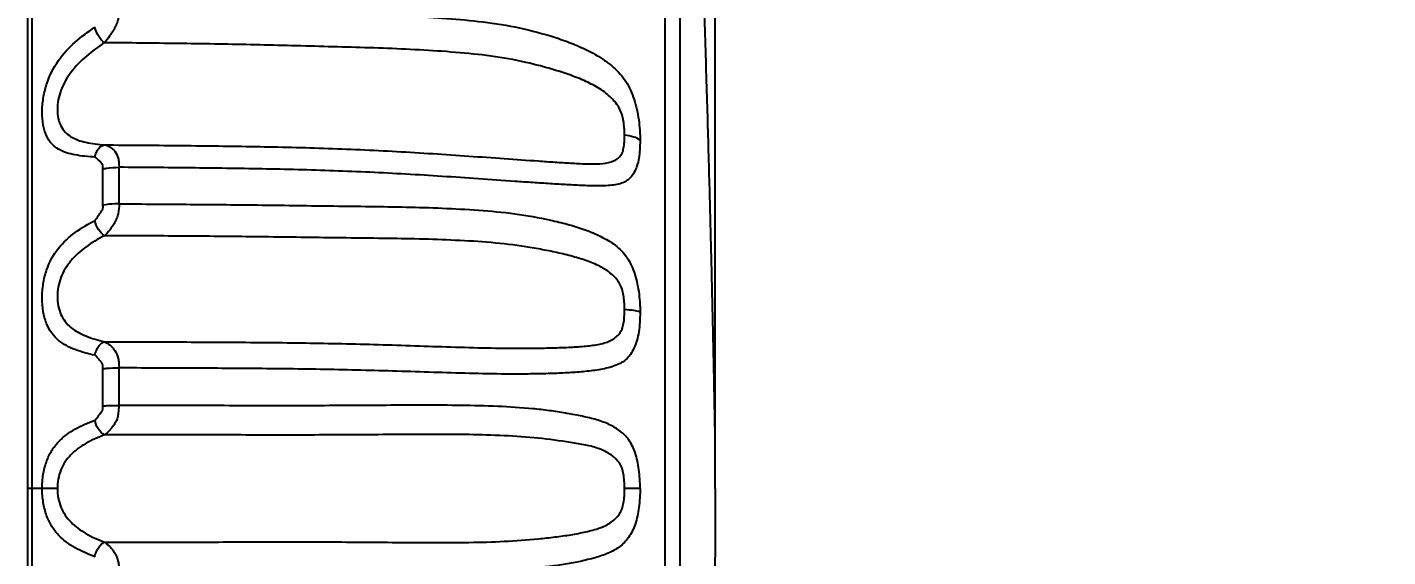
# Model space of a CAD drawing. Header units: millimetres. Extents: x 4086 to 8300, y 123 to 1549.
# Drawn here: x 7029.46 to 7045.18, y 1072.39 to 1078.51 of the extents above; entities that cross this region are included whole.
import ezdxf

# ---------------------------------------------------------------- set-up
doc = ezdxf.new("R2010")
doc.units = ezdxf.units.MM
doc.layers.add('00_COMPONENTS', color=7, linetype='Continuous')
doc.layers.add('尺寸', color=3, linetype='Continuous')
doc.styles.add('思源黑', font='SourceHanSansCN-Normal.ttf')
doc.dimstyles.get("Standard").update_dxf_attribs({"dimscale": 6, "dimtxt": 7, "dimasz": 3, "dimexe": 0.18, "dimexo": 0.0625, "dimgap": 0.8, "dimtad": 1, "dimtoh": 1, "dimdec": 1, "dimzin": 0, "dimdsep": 46, "dimtxsty": '思源黑', "dimcen": 0.09, "dimclrd": 256, "dimclre": 256, "dimclrt": 256, "dimadec": 0, "dimazin": 2, "dimtfac": 1, "dimtdec": 1, "dimtofl": 0, "dimtmove": 0, "dimatfit": 3, "dimfxl": 1, "dimtolj": 1, "dimtzin": 0, "dimarcsym": 0})

# ---------------------------------------------------------------- blocks, each defined once
blk = doc.blocks.new('*D485')
at = {"layer": 'Defpoints', "color": 0}
for p in [(7014.166, 1113.468), (7016.427, 954.612), (7106.931, 954.612)]:
    blk.add_point(p, dxfattribs=at)
at = {"layer": '尺寸', "lineweight": -2}
for p, q in [((7014.354, 1113.468), (7107.471, 1113.468)), ((7106.931, 1104.468), (7106.931, 963.612)), ((7016.615, 954.612), (7107.471, 954.612))]:
    blk.add_line(p, q, dxfattribs=at)
at = {"layer": '尺寸'}
for points in [[(7108.431, 1104.468), (7105.431, 1104.468), (7106.931, 1113.468)], [(7105.431, 963.612), (7108.431, 963.612), (7106.931, 954.612)]]:
    blk.add_solid(points, dxfattribs=at)
at = {"layer": '尺寸', "insert": (7084.808, 1054.965), "char_height": 21, "attachment_point": 5, "rotation": 90, "style": '思源黑'}
blk.add_mtext('\\A1;158.9', dxfattribs=at)
blk = doc.blocks.new('*D487')
at = {"layer": 'Defpoints', "color": 0}
for p in [(7037.408, 1245.703), (6763.612, 1092.785), (7037.408, 1073.181)]:
    blk.add_point(p, dxfattribs=at)
at = {"layer": '尺寸', "lineweight": -2}
for p, q in [((6763.612, 1092.972), (6763.612, 1246.243)), ((7037.408, 1073.368), (7037.408, 1246.243)), ((6772.612, 1245.703), (7028.408, 1245.703))]:
    blk.add_line(p, q, dxfattribs=at)
at = {"layer": '尺寸'}
for points in [[(6772.612, 1247.203), (6772.612, 1244.203), (6763.612, 1245.703)], [(7028.408, 1244.203), (7028.408, 1247.203), (7037.408, 1245.703)]]:
    blk.add_solid(points, dxfattribs=at)
at = {"layer": '尺寸', "insert": (6935.79, 1267.826), "char_height": 21, "attachment_point": 5, "style": '思源黑'}
blk.add_mtext('\\A1;\\A1;273.8', dxfattribs=at)

msp = doc.modelspace()

# ---------------------------------------------------------------- linework, layer by layer
at = {"layer": '00_COMPONENTS', "color": 7, "linetype": 'Continuous'}
for p, q in [((7029.465, 1062.042), (7029.465, 1086.809)), ((7029.466, 1073.181), (7029.466, 1082.818)), ((7029.514, 1073.181), (7029.514, 1079.959)), ((7030.332, 1076.454), (7030.332, 1076.873)), ((7030.521, 1076.469), (7030.521, 1076.891)), ((7030.332, 1074.137), (7030.332, 1074.567)), ((7030.521, 1074.141), (7030.521, 1074.574)), ((7029.465, 1061.378), (7029.465, 1073.181)), ((7029.631, 1073.181), (7029.466, 1073.181)), ((7029.514, 1066.402), (7029.514, 1073.181))]:
    msp.add_line(p, q, dxfattribs=at)
msp.add_arc((7029.889, 1005.715), 67.466, 90.07035, 90.21936, dxfattribs=at)
for points, knots in [([(7030.521, 1078.716), (7030.521, 1078.678), (7030.515, 1078.621), (7030.495, 1078.547), (7030.47, 1078.496), (7030.441, 1078.449), (7030.404, 1078.392), (7030.374, 1078.352), (7030.352, 1078.329)], [0, 0, 0, 0, 0.260859, 0.394872, 0.526964, 0.655323, 0.77791, 1, 1, 1, 1]), ([(7030.521, 1078.716), (7030.796, 1078.713), (7031.347, 1078.706), (7032.174, 1078.692), (7033.004, 1078.67), (7033.698, 1078.65), (7034.256, 1078.617), (7034.676, 1078.579), (7035.096, 1078.519), (7035.436, 1078.432), (7035.698, 1078.345), (7035.887, 1078.268), (7036.069, 1078.172), (7036.241, 1078.05), (7036.389, 1077.884), (7036.465, 1077.709), (7036.505, 1077.559), (7036.527, 1077.441), (7036.537, 1077.342), (7036.541, 1077.264), (7036.541, 1077.225), (7036.542, 1077.206)], [0, 0, 0, 0, 0.122406, 0.24503, 0.368028, 0.491616, 0.553819, 0.616385, 0.679319, 0.742028, 0.772384, 0.802183, 0.832448, 0.863686, 0.89569, 0.929648, 0.947364, 0.965148, 0.982764, 0.991461, 1, 1, 1, 1]), ([(7030.243, 1077.008), (7030.165, 1077.013), (7030.053, 1077.023), (7029.912, 1077.056), (7029.819, 1077.095), (7029.737, 1077.16), (7029.675, 1077.257), (7029.639, 1077.383), (7029.627, 1077.53), (7029.641, 1077.689), (7029.69, 1077.896), (7029.804, 1078.127), (7030.007, 1078.343), (7030.162, 1078.456), (7030.242, 1078.508)], [0, 0, 0, 0, 0.10924, 0.157349, 0.203736, 0.250627, 0.302069, 0.362754, 0.432514, 0.508615, 0.586309, 0.731911, 0.864396, 1, 1, 1, 1]), ([(7030.352, 1078.329), (7030.323, 1078.349), (7030.277, 1078.406), (7030.249, 1078.473), (7030.242, 1078.508)], [0, 0, 0, 0, 0.493977, 1, 1, 1, 1]), ([(7030.352, 1078.329), (7030.207, 1078.235), (7030.004, 1078.073), (7029.838, 1077.787), (7029.8, 1077.598), (7029.813, 1077.458), (7029.843, 1077.368), (7029.895, 1077.295), (7029.964, 1077.241), (7030.045, 1077.203), (7030.175, 1077.167), (7030.279, 1077.155), (7030.352, 1077.149)], [0, 0, 0, 0, 0.295792, 0.432367, 0.560613, 0.618763, 0.671945, 0.721274, 0.769987, 0.8207, 0.874822, 1, 1, 1, 1]), ([(7036.363, 1077.261), (7036.363, 1077.268), (7036.362, 1077.281), (7036.361, 1077.309), (7036.358, 1077.356), (7036.352, 1077.422), (7036.336, 1077.498), (7036.295, 1077.593), (7036.211, 1077.701), (7036.075, 1077.803), (7035.915, 1077.886), (7035.74, 1077.956), (7035.556, 1078.015), (7035.301, 1078.087), (7034.97, 1078.159), (7034.562, 1078.207), (7034.147, 1078.239), (7033.728, 1078.26), (7033.307, 1078.274), (7032.885, 1078.285), (7032.462, 1078.297), (7031.899, 1078.31), (7031.196, 1078.321), (7030.633, 1078.327), (7030.352, 1078.329)], [0, 0, 0, 0, 0.003024, 0.006358, 0.012846, 0.02521, 0.03709, 0.048958, 0.07339, 0.099609, 0.12774, 0.157098, 0.187295, 0.21804, 0.280673, 0.344755, 0.409559, 0.47481, 0.540388, 0.606157, 0.671941, 0.7376, 0.868777, 1, 1, 1, 1]), ([(7030.352, 1077.149), (7030.633, 1077.148), (7031.196, 1077.143), (7031.899, 1077.135), (7032.462, 1077.124), (7032.884, 1077.112), (7033.307, 1077.096), (7033.728, 1077.075), (7034.147, 1077.049), (7034.561, 1077.021), (7034.967, 1076.992), (7035.298, 1076.969), (7035.555, 1076.951), (7035.738, 1076.939), (7035.911, 1076.93), (7036.068, 1076.928), (7036.202, 1076.945), (7036.295, 1076.993), (7036.338, 1077.056), (7036.353, 1077.116), (7036.359, 1077.173), (7036.362, 1077.223), (7036.363, 1077.248), (7036.363, 1077.261)], [0, 0, 0, 0, 0.135308, 0.270561, 0.338245, 0.406066, 0.473911, 0.541579, 0.60888, 0.675634, 0.741365, 0.804657, 0.835268, 0.864936, 0.893, 0.918548, 0.94027, 0.958083, 0.966319, 0.976075, 0.987668, 0.993828, 1, 1, 1, 1]), ([(7036.542, 1077.206), (7036.52, 1077.222), (7036.46, 1077.246), (7036.398, 1077.257), (7036.363, 1077.261)], [0, 0, 0, 0, 0.429922, 1, 1, 1, 1]), ([(7030.243, 1077.008), (7030.246, 1077.027), (7030.255, 1077.061), (7030.284, 1077.116), (7030.325, 1077.147), (7030.352, 1077.149)], [0, 0, 0, 0, 0.293398, 0.564075, 1, 1, 1, 1]), ([(7030.352, 1077.149), (7030.373, 1077.147), (7030.406, 1077.134), (7030.444, 1077.105), (7030.484, 1077.066), (7030.508, 1077.008), (7030.52, 1076.944), (7030.519, 1076.909), (7030.521, 1076.891)], [0, 0, 0, 0, 0.193394, 0.302369, 0.421748, 0.686034, 0.837521, 1, 1, 1, 1]), ([(7036.542, 1077.206), (7036.542, 1077.188), (7036.54, 1077.151), (7036.537, 1077.08), (7036.526, 1076.97), (7036.493, 1076.855), (7036.432, 1076.769), (7036.376, 1076.725), (7036.309, 1076.699), (7036.204, 1076.678), (7036.061, 1076.674), (7035.882, 1076.679), (7035.696, 1076.689), (7035.502, 1076.701), (7035.3, 1076.714), (7035.024, 1076.733), (7034.674, 1076.758), (7034.255, 1076.786), (7033.836, 1076.812), (7033.419, 1076.834), (7032.865, 1076.856), (7032.174, 1076.874), (7031.347, 1076.884), (7030.796, 1076.889), (7030.521, 1076.891)], [0, 0, 0, 0, 0.00871, 0.017201, 0.033353, 0.06062, 0.071803, 0.082337, 0.093449, 0.105544, 0.132269, 0.160445, 0.189465, 0.219849, 0.251616, 0.284179, 0.349966, 0.415793, 0.4814, 0.546746, 0.611844, 0.741563, 0.870909, 1, 1, 1, 1]), ([(7030.332, 1076.873), (7030.333, 1076.88), (7030.335, 1076.894), (7030.334, 1076.919), (7030.315, 1076.945), (7030.283, 1076.974), (7030.258, 1076.996), (7030.243, 1077.008)], [0, 0, 0, 0, 0.122209, 0.240646, 0.434358, 0.648893, 1, 1, 1, 1]), ([(7030.332, 1076.873), (7030.346, 1076.876), (7030.408, 1076.887), (7030.472, 1076.891), (7030.521, 1076.891)], [0, 0, 0, 0, 0.222882, 1, 1, 1, 1]), ([(7030.242, 1076.278), (7030.268, 1076.312), (7030.301, 1076.357), (7030.335, 1076.411), (7030.335, 1076.436), (7030.333, 1076.448), (7030.332, 1076.454)], [0, 0, 0, 0, 0.636162, 0.827076, 0.913944, 1, 1, 1, 1]), ([(7030.521, 1076.469), (7030.504, 1076.469), (7030.441, 1076.468), (7030.378, 1076.462), (7030.332, 1076.454)], [0, 0, 0, 0, 0.266503, 1, 1, 1, 1]), ([(7030.521, 1076.469), (7030.521, 1076.431), (7030.515, 1076.373), (7030.495, 1076.3), (7030.47, 1076.25), (7030.442, 1076.206), (7030.405, 1076.155), (7030.374, 1076.12), (7030.352, 1076.101)], [0, 0, 0, 0, 0.276055, 0.412679, 0.54486, 0.671285, 0.789931, 1, 1, 1, 1]), ([(7030.521, 1076.469), (7030.796, 1076.467), (7031.347, 1076.463), (7032.174, 1076.456), (7033.004, 1076.443), (7033.698, 1076.437), (7034.256, 1076.421), (7034.675, 1076.398), (7035.094, 1076.361), (7035.435, 1076.299), (7035.698, 1076.236), (7035.886, 1076.18), (7036.067, 1076.107), (7036.239, 1076.012), (7036.389, 1075.872), (7036.466, 1075.712), (7036.505, 1075.571), (7036.527, 1075.456), (7036.537, 1075.357), (7036.541, 1075.278), (7036.541, 1075.238), (7036.542, 1075.219)], [0, 0, 0, 0, 0.124061, 0.248335, 0.372971, 0.498173, 0.561133, 0.624363, 0.687733, 0.750309, 0.780328, 0.809522, 0.838728, 0.868262, 0.897923, 0.929522, 0.946536, 0.964174, 0.982122, 0.991099, 1, 1, 1, 1]), ([(7030.243, 1074.72), (7030.164, 1074.737), (7030.016, 1074.775), (7029.842, 1074.863), (7029.737, 1074.975), (7029.675, 1075.088), (7029.639, 1075.227), (7029.627, 1075.383), (7029.64, 1075.545), (7029.688, 1075.746), (7029.846, 1076.041), (7030.086, 1076.196), (7030.242, 1076.278)], [0, 0, 0, 0, 0.112219, 0.213565, 0.266628, 0.325098, 0.391997, 0.465659, 0.542503, 0.618006, 0.753553, 1, 1, 1, 1]), ([(7030.352, 1076.101), (7030.323, 1076.118), (7030.275, 1076.174), (7030.249, 1076.241), (7030.242, 1076.278)], [0, 0, 0, 0, 0.4758, 1, 1, 1, 1]), ([(7030.352, 1076.101), (7030.277, 1076.062), (7030.17, 1075.999), (7030.043, 1075.897), (7029.936, 1075.787), (7029.835, 1075.623), (7029.8, 1075.436), (7029.813, 1075.291), (7029.844, 1075.192), (7029.895, 1075.107), (7029.986, 1075.014), (7030.142, 1074.932), (7030.278, 1074.894), (7030.352, 1074.876)], [0, 0, 0, 0, 0.144137, 0.210717, 0.276082, 0.404406, 0.531703, 0.592795, 0.650704, 0.705601, 0.759591, 0.871379, 1, 1, 1, 1]), ([(7036.363, 1075.247), (7036.363, 1075.253), (7036.362, 1075.267), (7036.361, 1075.296), (7036.358, 1075.344), (7036.352, 1075.409), (7036.336, 1075.484), (7036.295, 1075.574), (7036.21, 1075.67), (7036.073, 1075.754), (7035.914, 1075.818), (7035.739, 1075.869), (7035.555, 1075.912), (7035.3, 1075.962), (7034.969, 1076.012), (7034.562, 1076.041), (7034.147, 1076.059), (7033.587, 1076.071), (7033.025, 1076.075), (7032.462, 1076.084), (7031.899, 1076.091), (7031.196, 1076.097), (7030.633, 1076.1), (7030.352, 1076.101)], [0, 0, 0, 0, 0.003156, 0.006588, 0.013255, 0.025826, 0.037574, 0.048949, 0.071909, 0.096763, 0.123866, 0.152517, 0.182245, 0.212682, 0.275114, 0.33943, 0.404646, 0.470392, 0.602813, 0.669146, 0.735358, 0.867652, 1, 1, 1, 1]), ([(7030.352, 1074.877), (7030.633, 1074.876), (7031.196, 1074.874), (7031.899, 1074.871), (7032.462, 1074.866), (7032.884, 1074.859), (7033.307, 1074.85), (7033.728, 1074.838), (7034.147, 1074.823), (7034.561, 1074.81), (7034.967, 1074.8), (7035.298, 1074.801), (7035.555, 1074.806), (7035.738, 1074.813), (7035.912, 1074.824), (7036.069, 1074.844), (7036.188, 1074.879), (7036.263, 1074.927), (7036.306, 1074.971), (7036.337, 1075.025), (7036.352, 1075.092), (7036.359, 1075.153), (7036.361, 1075.206), (7036.363, 1075.233), (7036.363, 1075.247)], [0, 0, 0, 0, 0.134475, 0.268888, 0.336147, 0.403532, 0.470927, 0.538125, 0.604929, 0.671153, 0.73633, 0.799081, 0.829438, 0.858884, 0.886819, 0.912474, 0.934948, 0.94515, 0.954705, 0.963952, 0.974687, 0.987118, 0.993594, 1, 1, 1, 1]), ([(7036.542, 1075.219), (7036.542, 1075.199), (7036.54, 1075.161), (7036.537, 1075.085), (7036.528, 1074.994), (7036.508, 1074.893), (7036.474, 1074.804), (7036.433, 1074.729), (7036.36, 1074.647), (7036.232, 1074.585), (7036.062, 1074.55), (7035.883, 1074.529), (7035.696, 1074.516), (7035.502, 1074.508), (7035.3, 1074.504), (7035.023, 1074.502), (7034.674, 1074.507), (7034.255, 1074.519), (7033.836, 1074.533), (7033.419, 1074.545), (7032.865, 1074.558), (7032.174, 1074.567), (7031.347, 1074.571), (7030.796, 1074.573), (7030.521, 1074.574)], [0, 0, 0, 0, 0.00899, 0.017873, 0.035137, 0.051179, 0.065704, 0.078808, 0.091034, 0.115891, 0.14298, 0.171032, 0.199752, 0.229746, 0.261076, 0.293177, 0.358033, 0.422957, 0.487696, 0.552208, 0.616497, 0.744644, 0.872445, 1, 1, 1, 1]), ([(7036.542, 1075.219), (7036.518, 1075.227), (7036.458, 1075.239), (7036.398, 1075.245), (7036.363, 1075.247)], [0, 0, 0, 0, 0.416249, 1, 1, 1, 1]), ([(7030.243, 1074.72), (7030.239, 1074.728), (7030.245, 1074.748), (7030.255, 1074.774), (7030.268, 1074.799), (7030.285, 1074.828), (7030.31, 1074.858), (7030.338, 1074.874), (7030.352, 1074.876)], [0, 0, 0, 0, 0.137522, 0.278747, 0.417393, 0.550223, 0.78896, 1, 1, 1, 1]), ([(7030.352, 1074.877), (7030.374, 1074.868), (7030.407, 1074.847), (7030.444, 1074.81), (7030.484, 1074.763), (7030.508, 1074.699), (7030.52, 1074.63), (7030.519, 1074.593), (7030.521, 1074.574)], [0, 0, 0, 0, 0.194584, 0.30631, 0.428196, 0.696336, 0.844921, 1, 1, 1, 1]), ([(7030.332, 1074.567), (7030.333, 1074.574), (7030.335, 1074.588), (7030.334, 1074.615), (7030.315, 1074.644), (7030.283, 1074.679), (7030.258, 1074.704), (7030.243, 1074.72)], [0, 0, 0, 0, 0.114745, 0.229515, 0.425652, 0.643719, 1, 1, 1, 1]), ([(7030.332, 1074.567), (7030.346, 1074.568), (7030.409, 1074.573), (7030.472, 1074.574), (7030.521, 1074.574)], [0, 0, 0, 0, 0.220741, 1, 1, 1, 1]), ([(7030.243, 1073.971), (7030.256, 1073.987), (7030.278, 1074.014), (7030.304, 1074.049), (7030.321, 1074.072), (7030.33, 1074.088), (7030.334, 1074.098), (7030.335, 1074.114), (7030.333, 1074.127), (7030.332, 1074.137)], [0, 0, 0, 0, 0.315472, 0.532477, 0.672288, 0.756183, 0.805864, 0.844813, 1, 1, 1, 1]), ([(7030.332, 1074.137), (7030.346, 1074.136), (7030.375, 1074.139), (7030.421, 1074.141), (7030.47, 1074.141), (7030.504, 1074.141), (7030.521, 1074.141)], [0, 0, 0, 0, 0.218744, 0.464287, 0.727738, 1, 1, 1, 1]), ([(7030.521, 1074.142), (7030.518, 1074.123), (7030.514, 1074.085), (7030.508, 1074.028), (7030.497, 1073.974), (7030.47, 1073.929), (7030.442, 1073.889), (7030.405, 1073.845), (7030.374, 1073.816), (7030.352, 1073.802)], [0, 0, 0, 0, 0.14672, 0.290979, 0.429177, 0.561201, 0.685487, 0.800354, 1, 1, 1, 1]), ([(7029.631, 1073.181), (7029.631, 1073.235), (7029.639, 1073.342), (7029.676, 1073.491), (7029.737, 1073.619), (7029.816, 1073.722), (7029.909, 1073.804), (7030.048, 1073.892), (7030.163, 1073.941), (7030.243, 1073.971)], [0, 0, 0, 0, 0.151427, 0.294993, 0.424294, 0.542724, 0.654705, 0.764446, 1, 1, 1, 1]), ([(7030.352, 1073.802), (7030.323, 1073.815), (7030.273, 1073.869), (7030.249, 1073.934), (7030.243, 1073.971)], [0, 0, 0, 0, 0.459794, 1, 1, 1, 1]), ([(7030.352, 1073.802), (7030.278, 1073.773), (7030.139, 1073.712), (7029.956, 1073.582), (7029.832, 1073.4), (7029.807, 1073.254), (7029.807, 1073.181)], [0, 0, 0, 0, 0.271012, 0.513753, 0.751732, 1, 1, 1, 1]), ([(7030.243, 1072.393), (7030.163, 1072.423), (7030.012, 1072.487), (7029.841, 1072.609), (7029.738, 1072.744), (7029.677, 1072.872), (7029.64, 1073.02), (7029.631, 1073.126), (7029.631, 1073.181)], [0, 0, 0, 0, 0.235882, 0.457171, 0.575706, 0.705009, 0.848304, 1, 1, 1, 1]), ([(7029.807, 1073.181), (7029.807, 1073.108), (7029.833, 1072.963), (7029.957, 1072.782), (7030.139, 1072.652), (7030.278, 1072.591), (7030.352, 1072.562)], [0, 0, 0, 0, 0.248192, 0.486168, 0.728948, 1, 1, 1, 1]), ([(7030.243, 1072.393), (7030.24, 1072.402), (7030.245, 1072.422), (7030.255, 1072.448), (7030.268, 1072.473), (7030.286, 1072.504), (7030.311, 1072.537), (7030.338, 1072.557), (7030.352, 1072.562)], [0, 0, 0, 0, 0.133239, 0.269061, 0.405018, 0.53801, 0.783512, 1, 1, 1, 1]), ([(7030.352, 1072.562), (7030.375, 1072.548), (7030.407, 1072.52), (7030.444, 1072.476), (7030.484, 1072.422), (7030.507, 1072.353), (7030.52, 1072.28), (7030.519, 1072.242), (7030.521, 1072.223)], [0, 0, 0, 0, 0.201339, 0.316458, 0.440599, 0.709412, 0.853475, 1, 1, 1, 1])]:
    msp.add_open_spline(points, degree=3, knots=knots, dxfattribs=at)
at = {"layer": '尺寸'}
for p, q in [((7037.006, 1062.176), (7037.006, 1083.443)), ((7036.832, 1061.136), (7036.832, 1083.16)), ((7037.408, 1073.181), (7037.408, 1073.864))]:
    msp.add_line(p, q, dxfattribs=at)
for points, knots in [([(7037.408, 1073.864), (7037.407, 1073.865), (7037.408, 1073.867), (7037.407, 1073.871), (7037.408, 1073.878), (7037.407, 1073.888), (7037.407, 1073.901), (7037.407, 1073.925), (7037.406, 1073.96), (7037.405, 1074.012), (7037.404, 1074.075), (7037.402, 1074.149), (7037.4, 1074.27), (7037.397, 1074.447), (7037.392, 1074.689), (7037.386, 1074.971), (7037.379, 1075.289), (7037.371, 1075.64), (7037.358, 1076.165), (7037.34, 1076.877), (7037.314, 1077.779), (7037.285, 1078.717), (7037.253, 1079.656), (7037.219, 1080.558), (7037.19, 1081.269), (7037.167, 1081.794), (7037.151, 1082.145), (7037.136, 1082.462), (7037.123, 1082.742), (7037.11, 1082.984), (7037.101, 1083.16), (7037.095, 1083.28), (7037.091, 1083.353), (7037.088, 1083.416), (7037.085, 1083.467), (7037.083, 1083.503), (7037.082, 1083.526), (7037.081, 1083.539), (7037.081, 1083.549), (7037.08, 1083.556), (7037.08, 1083.56), (7037.08, 1083.562), (7037.08, 1083.563)], [0, 0, 0, 0, 0.000149, 0.000596, 0.001342, 0.002384, 0.003724, 0.00536, 0.009517, 0.014846, 0.021337, 0.028974, 0.037741, 0.058584, 0.083677, 0.112792, 0.14566, 0.181975, 0.221394, 0.308011, 0.402181, 0.500235, 0.598311, 0.692525, 0.779156, 0.818556, 0.854832, 0.887641, 0.916682, 0.941691, 0.962449, 0.971176, 0.978776, 0.985234, 0.990535, 0.994669, 0.996296, 0.997629, 0.998666, 0.999407, 0.999852, 1, 1, 1, 1]), ([(7036.542, 1073.182), (7036.542, 1073.255), (7036.533, 1073.395), (7036.494, 1073.588), (7036.419, 1073.747), (7036.305, 1073.858), (7036.17, 1073.932), (7036.017, 1073.985), (7035.851, 1074.021), (7035.676, 1074.054), (7035.492, 1074.082), (7035.231, 1074.111), (7034.891, 1074.132), (7034.471, 1074.142), (7033.895, 1074.145), (7033.166, 1074.138), (7032.287, 1074.137), (7031.404, 1074.139), (7030.815, 1074.141), (7030.521, 1074.142)], [0, 0, 0, 0, 0.033352, 0.063917, 0.089719, 0.112519, 0.135357, 0.159821, 0.18585, 0.213095, 0.241472, 0.271009, 0.332889, 0.397313, 0.463063, 0.596379, 0.730653, 0.865263, 1, 1, 1, 1]), ([(7036.363, 1073.183), (7036.361, 1073.211), (7036.359, 1073.266), (7036.352, 1073.344), (7036.336, 1073.416), (7036.294, 1073.498), (7036.206, 1073.578), (7036.071, 1073.645), (7035.91, 1073.686), (7035.673, 1073.724), (7035.359, 1073.768), (7034.966, 1073.794), (7034.559, 1073.805), (7034.145, 1073.808), (7033.726, 1073.805), (7033.306, 1073.801), (7032.743, 1073.799), (7032.039, 1073.799), (7031.195, 1073.801), (7030.633, 1073.802), (7030.352, 1073.802)], [0, 0, 0, 0, 0.013335, 0.026047, 0.037529, 0.047979, 0.069015, 0.092798, 0.119014, 0.14724, 0.206893, 0.269451, 0.334078, 0.399797, 0.466065, 0.532709, 0.599559, 0.733199, 0.866567, 1, 1, 1, 1]), ([(7030.352, 1072.562), (7030.633, 1072.563), (7031.196, 1072.563), (7031.899, 1072.564), (7032.462, 1072.566), (7032.884, 1072.565), (7033.307, 1072.563), (7033.728, 1072.559), (7034.147, 1072.556), (7034.561, 1072.558), (7034.968, 1072.568), (7035.299, 1072.593), (7035.555, 1072.621), (7035.739, 1072.646), (7035.912, 1072.679), (7036.072, 1072.72), (7036.19, 1072.774), (7036.263, 1072.836), (7036.306, 1072.888), (7036.337, 1072.949), (7036.352, 1073.02), (7036.359, 1073.085), (7036.362, 1073.14), (7036.363, 1073.169), (7036.363, 1073.183)], [0, 0, 0, 0, 0.133422, 0.266783, 0.333513, 0.400364, 0.467216, 0.533862, 0.600108, 0.665783, 0.730469, 0.792899, 0.823195, 0.852685, 0.880824, 0.906981, 0.930581, 0.94167, 0.952231, 0.962329, 0.973746, 0.986695, 0.993315, 1, 1, 1, 1]), ([(7036.542, 1073.182), (7036.541, 1073.109), (7036.534, 1072.969), (7036.495, 1072.775), (7036.419, 1072.617), (7036.308, 1072.503), (7036.172, 1072.429), (7035.962, 1072.361), (7035.671, 1072.302), (7035.295, 1072.256), (7034.893, 1072.23), (7034.473, 1072.22), (7033.897, 1072.218), (7033.168, 1072.225), (7032.288, 1072.226), (7031.405, 1072.224), (7030.816, 1072.223), (7030.521, 1072.222)], [0, 0, 0, 0, 0.033359, 0.063989, 0.089785, 0.112612, 0.135391, 0.159836, 0.213103, 0.270943, 0.332837, 0.397242, 0.462999, 0.596328, 0.730618, 0.865245, 1, 1, 1, 1]), ([(7036.542, 1073.182), (7036.532, 1073.182), (7036.472, 1073.182), (7036.412, 1073.183), (7036.363, 1073.183)], [0, 0, 0, 0, 0.170216, 1, 1, 1, 1]), ([(7037.408, 1073.181), (7037.408, 1071.878), (7037.396, 1069.554), (7037.323, 1066.454), (7037.205, 1064.087), (7037.081, 1062.743), (7037.006, 1062.176)], [0, 0, 0, 0, 0.354694, 0.632755, 0.844414, 1, 1, 1, 1])]:
    msp.add_open_spline(points, degree=3, knots=knots, dxfattribs=at)

# ---------------------------------------------------------------- dimensions: what is measured, and where the dimension line sits
dim = msp.add_linear_dim(base=(7037.408, 1245.703), p1=(6763.612, 1092.785), p2=(7037.408, 1073.181), text='\\A1;<>', dimstyle='Standard', override={"dimscale": 3, "dimtxt": 7, "dimtxsty": '思源黑'}, dxfattribs=at)
dim.commit()
dim.dimension.update_dxf_attribs({"geometry": '*D487', "text_midpoint": (6935.79, 1245.703), "dimtype": 160})
dim = msp.add_linear_dim(base=(7106.931, 954.612), p1=(7014.166, 1113.468), p2=(7016.427, 954.612), angle=90, dimstyle='Standard', override={"dimscale": 3, "dimtxt": 7, "dimtxsty": '思源黑'}, dxfattribs=at)
dim.commit()
dim.dimension.update_dxf_attribs({"geometry": '*D485', "text_midpoint": (7106.931, 1054.965), "dimtype": 160})

doc.saveas('drawing.dxf')
